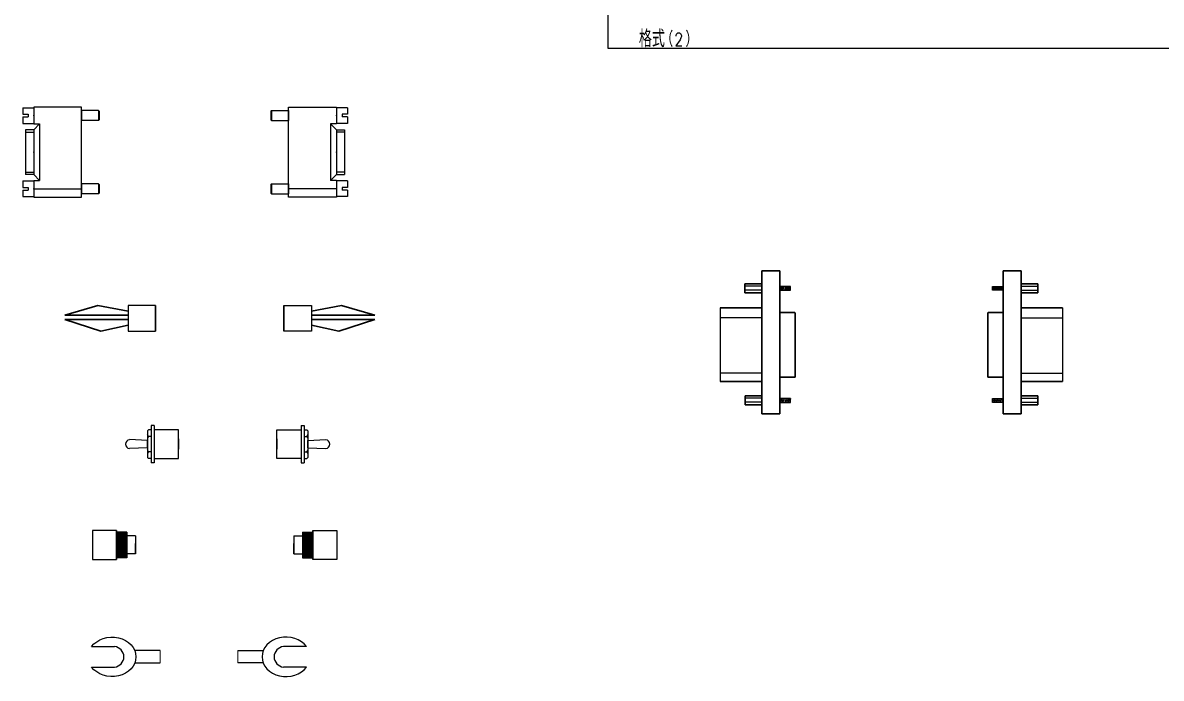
# Model space of a CAD drawing. Header units: inches. Extents: x 75 to 1096, y -115 to 329.
# Drawn here: x 107.2 to 373.4, y -114.9 to 38.3 of the extents above; entities that cross this region are included whole.
import ezdxf

# ---------------------------------------------------------------- set-up
doc = ezdxf.new("R2010")
doc.units = ezdxf.units.IN
doc.header["$MEASUREMENT"] = 0
doc.styles.add('L', font='ROMANC', dxfattribs={"width": 0.8, "bigfont": 'HZDX'})

# ---------------------------------------------------------------- blocks, each defined once
blk = doc.blocks.new('R-鱼夹')
blk.add_line((0, 3), (0, -3))
at = {"lineweight": 30}
for p, q in [((6.44, 1.62), (13.47, 2.96)), ((13.47, 2.96), (21.24, 0.7)), ((21.24, 0.7), (6.44, 0.7)), ((21.24, -0.28), (6.44, -0.28)), ((6.44, -1.65), (12.82, -3.03)), ((12.82, -3.03), (21.24, -0.28))]:
    blk.add_line(p, q, dxfattribs=at)
blk.add_lwpolyline([(0, 3), (6.44, 3), (6.44, -3), (0, -3)], close=True)
blk.add_point((0, 0))
blk = doc.blocks.new('L-鱼夹')
at = {"lineweight": 30}
for p, q in [((-13.47, 2.96), (-21.24, 0.7)), ((-6.44, 1.62), (-13.47, 2.96)), ((-21.24, 0.7), (-6.44, 0.7)), ((-12.82, -3.03), (-21.24, -0.28)), ((-21.24, -0.28), (-6.44, -0.28)), ((-6.44, -1.65), (-12.82, -3.03))]:
    blk.add_line(p, q, dxfattribs=at)
blk.add_line((0, 3), (0, -3))
blk.add_lwpolyline([(0, 3), (-6.44, 3), (-6.44, -3), (0, -3)], close=True)
blk.add_point((0, 0))
blk = doc.blocks.new('R-钮子开关')
for p, q in [((5.65, 4.37), (6.39, 4.37)), ((5.65, 4.37), (5.65, -4.37)), ((6.39, 4.37), (6.39, -4.37)), ((6.39, 3.37), (6.96, 3.37)), ((6.96, 3.37), (7.23, 3.1)), ((7.23, 3.1), (7.23, -3.1)), ((0, 1.22), (0, -1.22)), ((6.39, 1.79), (6.97, 1.79)), ((6.97, 1.79), (7.23, 2.24)), ((6.97, 1.79), (7.23, 1.34)), ((7.23, 0.85), (11.45, 1.04)), ((7.23, 0), (7.23, 0.85)), ((7.23, -0.85), (7.23, 0)), ((6.39, -1.79), (6.97, -1.79)), ((6.97, -1.79), (7.23, -1.34)), ((6.97, -1.79), (7.23, -2.24)), ((7.23, -0.85), (11.45, -1.04)), ((5.65, -4.37), (6.39, -4.37)), ((6.39, -3.37), (6.96, -3.37)), ((6.96, -3.37), (7.23, -3.1))]:
    blk.add_line(p, q)
blk.add_lwpolyline([(5.65, 3.37), (5.65, -3.37), (0, -3.37), (0, 3.37)], close=True)
blk.add_arc((11.29, 0), 1.05, 278.8691, 81.1309)
for p in [(0, 0), (0, 0), (7.23, 0)]:
    blk.add_point(p)
blk = doc.blocks.new('L-钮子开关')
for p, q in [((-6.96, 3.37), (-7.23, 3.1)), ((-7.23, 3.1), (-7.23, -3.1)), ((-6.39, 3.37), (-6.96, 3.37)), ((-6.39, 4.37), (-6.39, -4.37)), ((-5.65, 4.37), (-6.39, 4.37)), ((-5.65, 4.37), (-5.65, -4.37)), ((-7.23, 0.85), (-11.45, 1.04)), ((-6.97, 1.79), (-7.23, 2.24)), ((-6.97, 1.79), (-7.23, 1.34)), ((-7.23, 0), (-7.23, 0.85)), ((-7.23, -0.85), (-7.23, 0)), ((-6.39, 1.79), (-6.97, 1.79)), ((0, 1.22), (0, -1.22)), ((-7.23, -0.85), (-11.45, -1.04)), ((-6.97, -1.79), (-7.23, -1.34)), ((-6.97, -1.79), (-7.23, -2.24)), ((-6.39, -1.79), (-6.97, -1.79)), ((-6.96, -3.37), (-7.23, -3.1)), ((-6.39, -3.37), (-6.96, -3.37)), ((-5.65, -4.37), (-6.39, -4.37))]:
    blk.add_line(p, q)
blk.add_lwpolyline([(-5.65, 3.37), (-5.65, -3.37), (0, -3.37), (0, 3.37)], close=True)
blk.add_arc((-11.29, 0), 1.05, 98.8691, 261.1309)
for p in [(-7.23, 0), (0, 0), (0, 0)]:
    blk.add_point(p)
blk = doc.blocks.new('R-EAO开关')
for p, q in [((2.03, 3.19), (4.44, 3.19)), ((2.03, 3.19), (2.03, -2.75)), ((2.03, 3.03), (4.44, 3.03)), ((2.03, 2.88), (4.44, 2.88)), ((2.03, 2.72), (4.44, 2.72)), ((4.44, 3.59), (4.44, -3.15)), ((10.09, 3.59), (10.09, -3.15)), ((0, 2.32), (2.03, 2.32)), ((0, 2.32), (0, -1.88)), ((0, 1.43), (0, -1)), ((0, -0.18), (0, 0.6)), ((2.03, 2.57), (4.44, 2.57)), ((2.03, 2.43), (4.44, 2.43)), ((2.03, 2.27), (4.44, 2.27)), ((2.03, 2.12), (4.44, 2.12)), ((2.03, 1.96), (4.44, 1.96)), ((2.03, 1.82), (4.44, 1.82)), ((2.03, 1.67), (4.44, 1.67)), ((2.03, 1.51), (4.44, 1.51)), ((2.03, 1.36), (4.44, 1.36)), ((2.03, 1.21), (4.44, 1.21)), ((2.03, 1.06), (4.44, 1.06)), ((2.03, 0.91), (4.44, 0.91)), ((2.03, 0.75), (4.44, 0.75)), ((2.03, 0.61), (4.44, 0.61)), ((2.03, 0.46), (4.44, 0.46)), ((2.03, 0.3), (4.44, 0.3)), ((2.03, 0.15), (4.44, 0.15)), ((2.03, 0), (4.44, 0)), ((0, -1.88), (0, -0.18)), ((0, -1.88), (2.03, -1.88)), ((2.03, -0.15), (4.44, -0.15)), ((2.03, -0.31), (4.44, -0.31)), ((2.03, -0.46), (4.44, -0.46)), ((2.03, -0.6), (4.44, -0.6)), ((2.03, -0.75), (4.44, -0.75)), ((2.03, -0.91), (4.44, -0.91)), ((2.03, -1.06), (4.44, -1.06)), ((2.03, -1.21), (4.44, -1.21)), ((2.03, -1.36), (4.44, -1.36)), ((2.03, -1.52), (4.44, -1.52)), ((2.03, -1.67), (4.44, -1.67)), ((2.03, -1.84), (4.44, -1.84)), ((2.03, -1.99), (4.44, -1.99)), ((2.03, -2.15), (4.44, -2.15)), ((2.03, -2.3), (4.44, -2.3)), ((2.03, -2.46), (4.44, -2.46)), ((2.03, -2.62), (4.44, -2.62)), ((2.03, -2.75), (4.44, -2.75))]:
    blk.add_line(p, q)
blk.add_lwpolyline([(10.09, 3.59), (10.09, -3.15), (4.44, -3.15), (4.44, 3.59)], close=True)
for p in [(0, 0.22), (0, 0.22), (0, 0.22), (4.44, 0.22), (4.44, 0.22)]:
    blk.add_point(p)
blk = doc.blocks.new('L-EAO开关')
for p, q in [((-10.09, 3.38), (-10.09, -3.36)), ((-4.44, 3.38), (-4.44, -3.36)), ((-2.03, 2.98), (-4.44, 2.98)), ((-2.03, 2.82), (-4.44, 2.82)), ((-2.03, 2.67), (-4.44, 2.67)), ((-2.03, 2.98), (-2.03, -2.96)), ((-2.03, 2.51), (-4.44, 2.51)), ((-2.03, 2.36), (-4.44, 2.36)), ((-2.03, 2.22), (-4.44, 2.22)), ((-2.03, 2.06), (-4.44, 2.06)), ((-2.03, 1.91), (-4.44, 1.91)), ((-2.03, 1.75), (-4.44, 1.75)), ((-2.03, 1.61), (-4.44, 1.61)), ((-2.03, 1.46), (-4.44, 1.46)), ((-2.03, 1.3), (-4.44, 1.3)), ((-2.03, 1.15), (-4.44, 1.15)), ((-2.03, 1.01), (-4.44, 1.01)), ((-2.03, 0.85), (-4.44, 0.85)), ((-2.03, 0.7), (-4.44, 0.7)), ((-2.03, 0.54), (-4.44, 0.54)), ((-2.03, 0.4), (-4.44, 0.4)), ((-2.03, 0.25), (-4.44, 0.25)), ((-2.03, 0.09), (-4.44, 0.09)), ((0, 2.11), (-2.03, 2.11)), ((0, 2.11), (0, -2.09)), ((0, 1.22), (0, -1.21)), ((0, -0.39), (0, 0.39)), ((-2.03, -0.06), (-4.44, -0.06)), ((-2.03, -0.21), (-4.44, -0.21)), ((-2.03, -0.36), (-4.44, -0.36)), ((-2.03, -0.52), (-4.44, -0.52)), ((-2.03, -0.67), (-4.44, -0.67)), ((-2.03, -0.81), (-4.44, -0.81)), ((-2.03, -0.96), (-4.44, -0.96)), ((-2.03, -1.12), (-4.44, -1.12)), ((-2.03, -1.27), (-4.44, -1.27)), ((-2.03, -1.42), (-4.44, -1.42)), ((-2.03, -1.57), (-4.44, -1.57)), ((-2.03, -1.73), (-4.44, -1.73)), ((-2.03, -1.88), (-4.44, -1.88)), ((-2.03, -2.05), (-4.44, -2.05)), ((-2.03, -2.2), (-4.44, -2.2)), ((-2.03, -2.36), (-4.44, -2.36)), ((-2.03, -2.51), (-4.44, -2.51)), ((0, -2.09), (-2.03, -2.09)), ((0, -2.09), (0, -0.39)), ((-2.03, -2.67), (-4.44, -2.67)), ((-2.03, -2.83), (-4.44, -2.83)), ((-2.03, -2.96), (-4.44, -2.96))]:
    blk.add_line(p, q)
blk.add_lwpolyline([(-10.09, 3.38), (-10.09, -3.36), (-4.44, -3.36), (-4.44, 3.38)], close=True)
for p in [(-4.44, 0.01), (-4.44, 0.01), (0, 0.01), (0, 0.01), (0, 0.01)]:
    blk.add_point(p)
blk = doc.blocks.new('R-接线叉')
for p, q in [((0, 1.46), (5.98, 1.46)), ((16.04, 2.34), (10.66, 2.34)), ((5.94, -1.46), (0, -1.46)), ((16.04, -2.43), (10.66, -2.43))]:
    blk.add_line(p, q)
at = {"lineweight": 15}
blk.add_line((0, 1.46), (0, -1.46), dxfattribs=at)
blk.add_arc((10.9, -0.05), 2.4, 95.691, 264.309)
blk.add_ellipse((11.26, -0.05), major_axis=(-5.59, 0), ratio=0.827161, start_param=3.684325, end_param=8.882045)
blk = doc.blocks.new('L-接线叉')
for p, q in [((-16.04, 2.34), (-10.66, 2.34)), ((0, 1.46), (-5.98, 1.46)), ((-16.04, -2.43), (-10.66, -2.43)), ((-5.94, -1.46), (0, -1.46))]:
    blk.add_line(p, q)
at = {"lineweight": 15}
blk.add_line((0, 1.46), (0, -1.46), dxfattribs=at)
blk.add_arc((-10.9, -0.05), 2.4, 275.691, 84.309)
at = {"extrusion": (0, 0, -1)}
blk.add_ellipse((-11.26, -0.05), major_axis=(5.59, 0), ratio=0.827161, start_param=3.684325, end_param=8.882045, dxfattribs=at)
blk = doc.blocks.new('L-D型-矩形连接器(不带线夹)')
at = {"color": 0, "lineweight": 30}
for p, q in [((-3.56, 17.33), (-7.75, 17.33)), ((-7.75, 17.33), (-7.75, -16.05)), ((-3.56, -7.53), (-3.56, 17.33)), ((-7.77, 14.32), (-11.7, 14.32)), ((-11.7, 14.32), (-11.7, 12.25)), ((-11.7, 12.25), (-7.78, 12.25)), ((-7.74, 8.69), (-17.47, 8.69)), ((-0.07, 7.59), (-3.56, 7.59)), ((0, 7.53), (0, -7.53)), ((0, -7.53), (-3.56, -7.53)), ((-3.56, -16.05), (-3.56, -7.53)), ((-17.47, -8.51), (-7.75, -8.51)), ((-7.76, -11.87), (-11.69, -11.87)), ((-11.69, -11.87), (-11.69, -13.93)), ((-11.69, -13.93), (-7.77, -13.93)), ((-7.75, -16.05), (-3.56, -16.05))]:
    blk.add_line(p, q, dxfattribs=at)
at = {"color": 0}
for p, q in [((-7.77, 13.75), (-11.69, 13.75)), ((-1.09, 13.72), (-3.56, 13.72)), ((-3.56, 13.72), (-3.56, 12.82)), ((-3.29, 13.72), (-3.45, 12.82)), ((-2.99, 13.72), (-3.14, 12.82)), ((-2.67, 13.72), (-2.82, 12.82)), ((-2.34, 13.72), (-2.49, 12.82)), ((-2.02, 13.72), (-2.17, 12.83)), ((-1.69, 13.72), (-1.84, 12.82)), ((-1.38, 13.72), (-1.54, 12.83)), ((-1.1, 13.72), (-1.25, 12.83)), ((-1.09, 12.82), (-1.09, 13.73)), ((-7.77, 12.83), (-11.71, 12.83)), ((-3.56, 12.82), (-1.09, 12.82)), ((-7.76, 6.38), (-17.47, 6.38)), ((-7.78, -6.53), (-17.47, -6.53)), ((-7.76, -12.43), (-11.68, -12.43)), ((-1.08, -12.5), (-3.56, -12.5)), ((-3.56, -12.5), (-3.56, -13.4)), ((-3.43, -12.5), (-3.55, -13.23)), ((-3.15, -12.5), (-3.3, -13.4)), ((-2.83, -12.51), (-2.98, -13.4)), ((-2.51, -12.5), (-2.66, -13.4)), ((-2.18, -12.5), (-2.33, -13.4)), ((-1.84, -12.5), (-2, -13.4)), ((-1.53, -12.5), (-1.68, -13.4)), ((-1.38, -12.5), (-1.53, -13.4)), ((-1.09, -12.5), (-1.24, -13.4)), ((-1.08, -13.4), (-1.08, -12.5)), ((-7.76, -13.36), (-11.7, -13.36)), ((-3.56, -13.4), (-1.08, -13.4))]:
    blk.add_line(p, q, dxfattribs=at)
blk.add_line((-17.47, 8.69), (-17.47, -8.51))
blk.add_arc((-0.06, 7.53), 0.0618, 359.6208, 94.1467, dxfattribs=at)
blk.add_point((0, 0))
blk = doc.blocks.new('L-矩型连接器')
blk.add_blockref('L-D型-矩形连接器(不带线夹)', (0, 0))
blk = doc.blocks.new('R-D型-矩形连接器(不带线夹)')
at = {"color": 0, "lineweight": 30}
for p, q in [((3.56, -7.53), (3.56, 17.33)), ((3.56, 17.33), (7.75, 17.33)), ((7.75, 17.33), (7.75, -16.05)), ((7.77, 14.32), (11.7, 14.32)), ((11.7, 14.32), (11.7, 12.25)), ((11.7, 12.25), (7.78, 12.25)), ((7.74, 8.69), (17.47, 8.69)), ((0, 7.53), (0, -7.53)), ((0.07, 7.59), (3.56, 7.59)), ((0, -7.53), (3.56, -7.53)), ((3.56, -16.05), (3.56, -7.53)), ((17.47, -8.51), (7.75, -8.51)), ((7.76, -11.87), (11.69, -11.87)), ((11.69, -11.87), (11.69, -13.93)), ((11.69, -13.93), (7.77, -13.93)), ((7.75, -16.05), (3.56, -16.05))]:
    blk.add_line(p, q, dxfattribs=at)
at = {"color": 0}
for p, q in [((1.09, 12.82), (1.09, 13.73)), ((1.09, 13.72), (3.56, 13.72)), ((1.1, 13.72), (1.25, 12.83)), ((1.38, 13.72), (1.54, 12.83)), ((1.69, 13.72), (1.84, 12.82)), ((2.02, 13.72), (2.17, 12.83)), ((2.34, 13.72), (2.49, 12.82)), ((2.67, 13.72), (2.82, 12.82)), ((2.99, 13.72), (3.14, 12.82)), ((3.29, 13.72), (3.45, 12.82)), ((3.56, 13.72), (3.56, 12.82)), ((7.77, 13.75), (11.69, 13.75)), ((3.56, 12.82), (1.09, 12.82)), ((7.77, 12.83), (11.71, 12.83)), ((7.76, 6.38), (17.47, 6.38)), ((7.78, -6.53), (17.47, -6.53)), ((1.08, -12.5), (3.56, -12.5)), ((1.08, -13.4), (1.08, -12.5)), ((1.09, -12.5), (1.24, -13.4)), ((1.38, -12.5), (1.53, -13.4)), ((1.53, -12.5), (1.68, -13.4)), ((1.84, -12.5), (2, -13.4)), ((2.18, -12.5), (2.33, -13.4)), ((2.51, -12.5), (2.66, -13.4)), ((2.83, -12.51), (2.98, -13.4)), ((3.15, -12.5), (3.3, -13.4)), ((3.43, -12.5), (3.55, -13.23)), ((3.56, -12.5), (3.56, -13.4)), ((7.76, -12.43), (11.68, -12.43)), ((3.56, -13.4), (1.08, -13.4)), ((7.76, -13.36), (11.7, -13.36))]:
    blk.add_line(p, q, dxfattribs=at)
blk.add_line((17.47, 8.69), (17.47, -8.51))
blk.add_arc((0.06, 7.53), 0.0618, 85.8533, 180.3792, dxfattribs=at)
blk.add_point((0, 0))
blk = doc.blocks.new('R-矩型连接器')
blk.add_blockref('R-D型-矩形连接器(不带线夹)', (0, 0))
blk = doc.blocks.new('R-微矩形连接器')
for p, q in [((-4.14, 9.55), (-3.95, 9.74)), ((-4.14, 9.55), (-4.14, 7.56)), ((-3.95, 9.74), (0, 9.74)), ((-3.95, 9.74), (-3.95, 7.37)), ((0, 9.74), (0, 7.37)), ((11.18, 10.51), (11.18, 6.59)), ((13.75, 10.39), (11.18, 10.39)), ((11.18, 10.39), (11.18, 6.72)), ((13.75, 8.88), (12.51, 8.88)), ((12.51, 8.88), (12.51, 8.23)), ((13.75, 8.23), (12.51, 8.23)), ((13.75, 10.39), (13.75, 8.88)), ((13.75, 8.23), (13.75, 6.72)), ((-3.95, 7.37), (-4.14, 7.56)), ((-3.95, 7.37), (0, 7.37)), ((11.18, 6.59), (9.81, 6.59)), ((9.81, 6.59), (9.81, -6.59)), ((11.18, 5.22), (9.81, 6.59)), ((13.75, 6.72), (11.18, 6.72)), ((11.18, 5.22), (11.18, -5.22)), ((11.18, 5.22), (13.11, 5.22)), ((13.11, 4.64), (11.18, 4.64)), ((13.11, 5.22), (13.11, -5.22)), ((11.18, -5.22), (9.81, -6.59)), ((13.11, -4.64), (11.18, -4.64)), ((11.18, -5.22), (13.11, -5.22)), ((-4.14, -7.56), (-3.95, -7.37)), ((-4.14, -7.56), (-4.14, -9.55)), ((-3.95, -7.37), (0, -7.37)), ((-3.95, -7.37), (-3.95, -9.74)), ((0, -7.37), (0, -9.74)), ((11.18, -6.59), (9.81, -6.59)), ((11.18, -6.59), (11.18, -10.51)), ((11.18, -6.59), (11.18, -10.51)), ((13.75, -6.72), (11.18, -6.72)), ((11.18, -6.72), (11.18, -10.39)), ((13.75, -6.72), (13.75, -8.23)), ((-3.95, -9.74), (-4.14, -9.55)), ((-3.95, -9.74), (0, -9.74)), ((11.18, -8.55), (0, -8.55)), ((13.75, -10.39), (11.18, -10.39)), ((13.75, -8.23), (12.51, -8.23)), ((12.51, -8.23), (12.51, -8.88)), ((13.75, -8.88), (12.51, -8.88)), ((13.75, -8.88), (13.75, -10.39))]:
    blk.add_line(p, q)
blk.add_lwpolyline([(11.18, -6.59), (11.18, -10.51), (0, -10.51), (0, 10.51), (11.18, 10.51), (11.18, 6.59)])
for p in [(0, 8.55), (11.18, 8.55), (11.18, 0), (11.18, -8.55)]:
    blk.add_point(p)
blk = doc.blocks.new('R-微矩形电连接器')
blk.add_blockref('R-微矩形连接器', (0, 0))
blk = doc.blocks.new('L-微矩形连接器')
for p, q in [((-13.75, 10.39), (-11.18, 10.39)), ((-13.75, 10.39), (-13.75, 8.88)), ((-13.75, 8.88), (-12.51, 8.88)), ((-13.75, 8.23), (-13.75, 6.72)), ((-13.75, 8.23), (-12.51, 8.23)), ((-12.51, 8.88), (-12.51, 8.23)), ((-11.18, 10.51), (-11.18, 6.59)), ((-11.18, 10.39), (-11.18, 6.72)), ((3.95, 9.74), (0, 9.74)), ((0, 9.74), (0, 7.37)), ((4.14, 9.55), (3.95, 9.74)), ((3.95, 9.74), (3.95, 7.37)), ((4.14, 9.55), (4.14, 7.56)), ((-13.75, 6.72), (-11.18, 6.72)), ((-11.18, 6.59), (-9.81, 6.59)), ((-11.18, 5.22), (-9.81, 6.59)), ((-9.81, 6.59), (-9.81, -6.59)), ((3.95, 7.37), (0, 7.37)), ((3.95, 7.37), (4.14, 7.56)), ((-13.11, 5.22), (-13.11, -5.22)), ((-11.18, 5.22), (-13.11, 5.22)), ((-13.11, 4.64), (-11.18, 4.64)), ((-11.18, 5.22), (-11.18, -5.22)), ((-13.11, -4.64), (-11.18, -4.64)), ((-11.18, -5.22), (-13.11, -5.22)), ((-11.18, -5.22), (-9.81, -6.59)), ((-13.75, -6.72), (-11.18, -6.72)), ((-13.75, -6.72), (-13.75, -8.23)), ((-11.18, -6.59), (-11.18, -10.51)), ((-11.18, -6.59), (-9.81, -6.59)), ((-11.18, -6.59), (-11.18, -10.51)), ((-11.18, -6.72), (-11.18, -10.39)), ((3.95, -7.37), (0, -7.37)), ((0, -7.37), (0, -9.74)), ((4.14, -7.56), (3.95, -7.37)), ((3.95, -7.37), (3.95, -9.74)), ((4.14, -7.56), (4.14, -9.55)), ((-13.75, -8.23), (-12.51, -8.23)), ((-13.75, -8.88), (-13.75, -10.39)), ((-13.75, -8.88), (-12.51, -8.88)), ((-13.75, -10.39), (-11.18, -10.39)), ((-12.51, -8.23), (-12.51, -8.88)), ((-11.18, -8.55), (0, -8.55)), ((3.95, -9.74), (0, -9.74)), ((3.95, -9.74), (4.14, -9.55))]:
    blk.add_line(p, q)
blk.add_lwpolyline([(-11.18, -6.59), (-11.18, -10.51), (0, -10.51), (0, 10.51), (-11.18, 10.51), (-11.18, 6.59)])
for p in [(-11.18, 8.55), (0, 8.55), (-11.18, 0), (-11.18, -8.55)]:
    blk.add_point(p)
blk = doc.blocks.new('L-微矩形电连接器')
blk.add_blockref('L-微矩形连接器', (0, 0))

msp = doc.modelspace()

# ---------------------------------------------------------------- linework, layer by layer
msp.add_lwpolyline([(663.98, 32.33), (663.98, 329.33), (243.98, 329.33), (243.98, 32.33)], close=True)

# ---------------------------------------------------------------- block references
for name, p in [('L-微矩形电连接器', (121, 8.04)), ('R-微矩形电连接器', (169.37, 8.04)), ('L-矩型连接器', (287.77, -37.06)), ('R-矩型连接器', (332.85, -37.06)), ('L-鱼夹', (138.29, -30.77)), ('R-鱼夹', (168.3, -30.77)), ('L-钮子开关', (143.63, -60.21)), ('R-钮子开关', (166.66, -60.21)), ('L-EAO开关', (133.62, -83.8)), ('R-EAO开关', (170.58, -84.01)), ('L-接线叉', (139.38, -109.89)), ('R-接线叉', (157.51, -109.89))]:
    msp.add_blockref(name, p)

# ---------------------------------------------------------------- texts
at = {"style": 'L', "width": 0.8}
for s, height, p in [('格式', 4, (251.27, 32.58)), ('(', 2.5, (258.14, 33.61)), ('2', 3, (259.57, 32.91)), (')', 2.5, (262.11, 33.56))]:
    msp.add_text(s, height=height, dxfattribs=at).set_placement(p)

doc.saveas('drawing.dxf')
